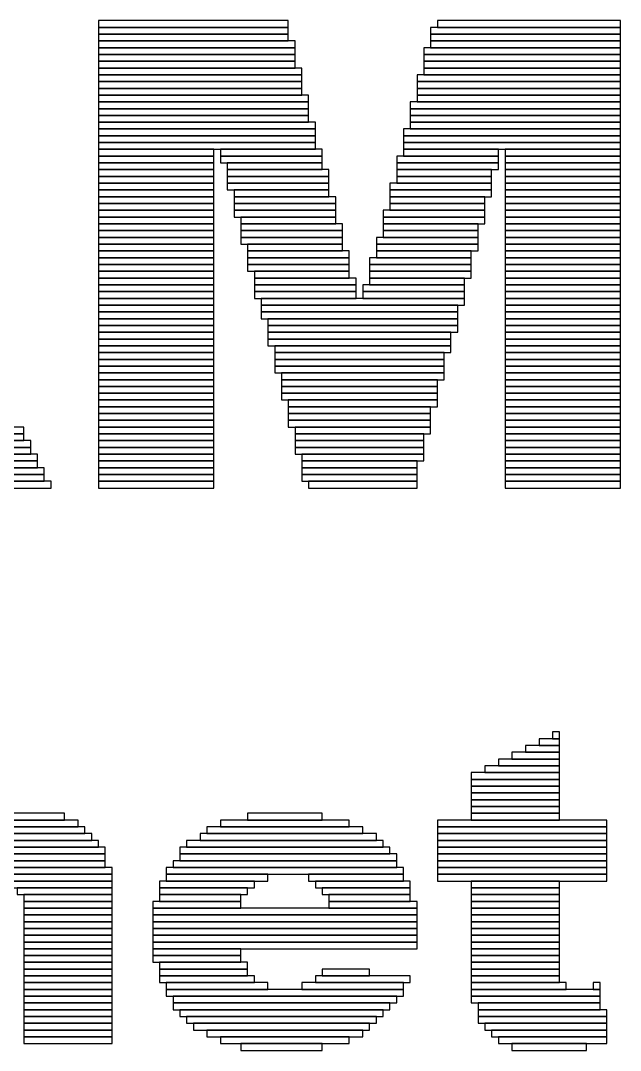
# Model space of a CAD drawing. Extents: x 0 to 180, y -3 to 135.
# Drawn here: x 60.91 to 64.45, y 61.06 to 67.14 of the extents above; entities that cross this region are included whole.
import ezdxf

# ---------------------------------------------------------------- set-up
doc = ezdxf.new("R2010")
doc.units = 0
doc.layers.add('PG_SILKSCREEN_TOP', color=11, linetype='CONTINUOUS')

msp = doc.modelspace()

# ---------------------------------------------------------------- linework, layer by layer
at = {"layer": 'PG_SILKSCREEN_TOP'}
for points in [[(61.368, 67.0994), (62.488, 67.0994), (62.488, 67.1394), (61.368, 67.1394)], [(63.368, 67.0994), (64.448, 67.0994), (64.448, 67.1394), (63.368, 67.1394)], [(61.368, 67.0594), (62.488, 67.0594), (62.488, 67.0994), (61.368, 67.0994)], [(63.328, 67.0594), (64.448, 67.0594), (64.448, 67.0994), (63.328, 67.0994)], [(61.368, 67.0194), (62.488, 67.0194), (62.488, 67.0594), (61.368, 67.0594)], [(61.368, 66.9794), (62.528, 66.9794), (62.528, 67.0194), (61.368, 67.0194)], [(63.328, 67.0194), (64.448, 67.0194), (64.448, 67.0594), (63.328, 67.0594)], [(63.328, 66.9794), (64.448, 66.9794), (64.448, 67.0194), (63.328, 67.0194)], [(61.368, 66.9394), (62.528, 66.9394), (62.528, 66.9794), (61.368, 66.9794)], [(63.288, 66.9394), (64.448, 66.9394), (64.448, 66.9794), (63.288, 66.9794)], [(61.368, 66.8994), (62.528, 66.8994), (62.528, 66.9394), (61.368, 66.9394)], [(61.368, 66.8594), (62.528, 66.8594), (62.528, 66.8994), (61.368, 66.8994)], [(63.288, 66.8994), (64.448, 66.8994), (64.448, 66.9394), (63.288, 66.9394)], [(63.288, 66.8594), (64.448, 66.8594), (64.448, 66.8994), (63.288, 66.8994)], [(61.368, 66.8194), (62.568, 66.8194), (62.568, 66.8594), (61.368, 66.8594)], [(61.368, 66.7794), (62.568, 66.7794), (62.568, 66.8194), (61.368, 66.8194)], [(63.248, 66.7794), (64.448, 66.7794), (64.448, 66.8194), (63.248, 66.8194)], [(63.288, 66.8194), (64.448, 66.8194), (64.448, 66.8594), (63.288, 66.8594)], [(61.368, 66.7394), (62.568, 66.7394), (62.568, 66.7794), (61.368, 66.7794)], [(63.248, 66.7394), (64.448, 66.7394), (64.448, 66.7794), (63.248, 66.7794)], [(61.368, 66.6994), (62.568, 66.6994), (62.568, 66.7394), (61.368, 66.7394)], [(61.368, 66.6594), (62.608, 66.6594), (62.608, 66.6994), (61.368, 66.6994)], [(63.248, 66.6994), (64.448, 66.6994), (64.448, 66.7394), (63.248, 66.7394)], [(63.248, 66.6594), (64.448, 66.6594), (64.448, 66.6994), (63.248, 66.6994)], [(61.368, 66.6194), (62.608, 66.6194), (62.608, 66.6594), (61.368, 66.6594)], [(63.208, 66.6194), (64.448, 66.6194), (64.448, 66.6594), (63.208, 66.6594)], [(61.368, 66.5794), (62.608, 66.5794), (62.608, 66.6194), (61.368, 66.6194)], [(61.368, 66.5394), (62.608, 66.5394), (62.608, 66.5794), (61.368, 66.5794)], [(63.208, 66.5794), (64.448, 66.5794), (64.448, 66.6194), (63.208, 66.6194)], [(63.208, 66.5394), (64.448, 66.5394), (64.448, 66.5794), (63.208, 66.5794)], [(61.368, 66.4994), (62.648, 66.4994), (62.648, 66.5394), (61.368, 66.5394)], [(63.208, 66.4994), (64.448, 66.4994), (64.448, 66.5394), (63.208, 66.5394)], [(61.368, 66.4594), (62.648, 66.4594), (62.648, 66.4994), (61.368, 66.4994)], [(61.368, 66.4194), (62.648, 66.4194), (62.648, 66.4594), (61.368, 66.4594)], [(63.168, 66.4594), (64.448, 66.4594), (64.448, 66.4994), (63.168, 66.4994)], [(63.168, 66.4194), (64.448, 66.4194), (64.448, 66.4594), (63.168, 66.4594)], [(61.368, 66.3794), (62.648, 66.3794), (62.648, 66.4194), (61.368, 66.4194)], [(63.168, 66.3794), (64.448, 66.3794), (64.448, 66.4194), (63.168, 66.4194)], [(61.368, 66.3394), (62.048, 66.3394), (62.048, 66.3794), (61.368, 66.3794)], [(61.368, 66.2994), (62.048, 66.2994), (62.048, 66.3394), (61.368, 66.3394)], [(62.088, 66.3394), (62.688, 66.3394), (62.688, 66.3794), (62.088, 66.3794)], [(62.088, 66.2994), (62.688, 66.2994), (62.688, 66.3394), (62.088, 66.3394)], [(63.128, 66.2994), (63.728, 66.2994), (63.728, 66.3394), (63.128, 66.3394)], [(63.168, 66.3394), (63.728, 66.3394), (63.728, 66.3794), (63.168, 66.3794)], [(63.768, 66.3394), (64.448, 66.3394), (64.448, 66.3794), (63.768, 66.3794)], [(63.768, 66.2994), (64.448, 66.2994), (64.448, 66.3394), (63.768, 66.3394)], [(61.368, 66.2594), (62.048, 66.2594), (62.048, 66.2994), (61.368, 66.2994)], [(62.128, 66.2594), (62.688, 66.2594), (62.688, 66.2994), (62.128, 66.2994)], [(63.128, 66.2594), (63.728, 66.2594), (63.728, 66.2994), (63.128, 66.2994)], [(63.768, 66.2594), (64.448, 66.2594), (64.448, 66.2994), (63.768, 66.2994)], [(61.368, 66.2194), (62.048, 66.2194), (62.048, 66.2594), (61.368, 66.2594)], [(61.368, 66.1794), (62.048, 66.1794), (62.048, 66.2194), (61.368, 66.2194)], [(62.128, 66.2194), (62.728, 66.2194), (62.728, 66.2594), (62.128, 66.2594)], [(62.128, 66.1794), (62.728, 66.1794), (62.728, 66.2194), (62.128, 66.2194)], [(63.128, 66.2194), (63.688, 66.2194), (63.688, 66.2594), (63.128, 66.2594)], [(63.128, 66.1794), (63.688, 66.1794), (63.688, 66.2194), (63.128, 66.2194)], [(63.768, 66.2194), (64.448, 66.2194), (64.448, 66.2594), (63.768, 66.2594)], [(63.768, 66.1794), (64.448, 66.1794), (64.448, 66.2194), (63.768, 66.2194)], [(61.368, 66.1394), (62.048, 66.1394), (62.048, 66.1794), (61.368, 66.1794)], [(62.128, 66.1394), (62.728, 66.1394), (62.728, 66.1794), (62.128, 66.1794)], [(63.088, 66.1394), (63.688, 66.1394), (63.688, 66.1794), (63.088, 66.1794)], [(63.768, 66.1394), (64.448, 66.1394), (64.448, 66.1794), (63.768, 66.1794)], [(61.368, 66.0994), (62.048, 66.0994), (62.048, 66.1394), (61.368, 66.1394)], [(61.368, 66.0594), (62.048, 66.0594), (62.048, 66.0994), (61.368, 66.0994)], [(62.168, 66.0994), (62.728, 66.0994), (62.728, 66.1394), (62.168, 66.1394)], [(62.168, 66.0594), (62.768, 66.0594), (62.768, 66.0994), (62.168, 66.0994)], [(63.088, 66.0994), (63.688, 66.0994), (63.688, 66.1394), (63.088, 66.1394)], [(63.088, 66.0594), (63.648, 66.0594), (63.648, 66.0994), (63.088, 66.0994)], [(63.768, 66.0994), (64.448, 66.0994), (64.448, 66.1394), (63.768, 66.1394)], [(63.768, 66.0594), (64.448, 66.0594), (64.448, 66.0994), (63.768, 66.0994)], [(61.368, 66.0194), (62.048, 66.0194), (62.048, 66.0594), (61.368, 66.0594)], [(62.168, 66.0194), (62.768, 66.0194), (62.768, 66.0594), (62.168, 66.0594)], [(63.088, 66.0194), (63.648, 66.0194), (63.648, 66.0594), (63.088, 66.0594)], [(63.768, 66.0194), (64.448, 66.0194), (64.448, 66.0594), (63.768, 66.0594)], [(61.368, 65.9794), (62.048, 65.9794), (62.048, 66.0194), (61.368, 66.0194)], [(61.368, 65.9394), (62.048, 65.9394), (62.048, 65.9794), (61.368, 65.9794)], [(62.168, 65.9794), (62.768, 65.9794), (62.768, 66.0194), (62.168, 66.0194)], [(62.208, 65.9394), (62.768, 65.9394), (62.768, 65.9794), (62.208, 65.9794)], [(63.048, 65.9794), (63.648, 65.9794), (63.648, 66.0194), (63.048, 66.0194)], [(63.048, 65.9394), (63.648, 65.9394), (63.648, 65.9794), (63.048, 65.9794)], [(63.768, 65.9794), (64.448, 65.9794), (64.448, 66.0194), (63.768, 66.0194)], [(63.768, 65.9394), (64.448, 65.9394), (64.448, 65.9794), (63.768, 65.9794)], [(61.368, 65.8994), (62.048, 65.8994), (62.048, 65.9394), (61.368, 65.9394)], [(62.208, 65.8994), (62.808, 65.8994), (62.808, 65.9394), (62.208, 65.9394)], [(63.048, 65.8994), (63.608, 65.8994), (63.608, 65.9394), (63.048, 65.9394)], [(63.768, 65.8994), (64.448, 65.8994), (64.448, 65.9394), (63.768, 65.9394)], [(61.368, 65.8594), (62.048, 65.8594), (62.048, 65.8994), (61.368, 65.8994)], [(61.368, 65.8194), (62.048, 65.8194), (62.048, 65.8594), (61.368, 65.8594)], [(62.208, 65.8594), (62.808, 65.8594), (62.808, 65.8994), (62.208, 65.8994)], [(62.208, 65.8194), (62.808, 65.8194), (62.808, 65.8594), (62.208, 65.8594)], [(63.008, 65.8194), (63.608, 65.8194), (63.608, 65.8594), (63.008, 65.8594)], [(63.048, 65.8594), (63.608, 65.8594), (63.608, 65.8994), (63.048, 65.8994)], [(63.768, 65.8594), (64.448, 65.8594), (64.448, 65.8994), (63.768, 65.8994)], [(63.768, 65.8194), (64.448, 65.8194), (64.448, 65.8594), (63.768, 65.8594)], [(61.368, 65.7794), (62.048, 65.7794), (62.048, 65.8194), (61.368, 65.8194)], [(62.248, 65.7794), (62.808, 65.7794), (62.808, 65.8194), (62.248, 65.8194)], [(63.008, 65.7794), (63.608, 65.7794), (63.608, 65.8194), (63.008, 65.8194)], [(63.768, 65.7794), (64.448, 65.7794), (64.448, 65.8194), (63.768, 65.8194)], [(61.368, 65.7394), (62.048, 65.7394), (62.048, 65.7794), (61.368, 65.7794)], [(61.368, 65.6994), (62.048, 65.6994), (62.048, 65.7394), (61.368, 65.7394)], [(62.248, 65.7394), (62.848, 65.7394), (62.848, 65.7794), (62.248, 65.7794)], [(62.248, 65.6994), (62.848, 65.6994), (62.848, 65.7394), (62.248, 65.7394)], [(62.968, 65.6994), (63.568, 65.6994), (63.568, 65.7394), (62.968, 65.7394)], [(63.008, 65.7394), (63.568, 65.7394), (63.568, 65.7794), (63.008, 65.7794)], [(63.768, 65.7394), (64.448, 65.7394), (64.448, 65.7794), (63.768, 65.7794)], [(63.768, 65.6994), (64.448, 65.6994), (64.448, 65.7394), (63.768, 65.7394)], [(61.368, 65.6594), (62.048, 65.6594), (62.048, 65.6994), (61.368, 65.6994)], [(62.248, 65.6594), (62.848, 65.6594), (62.848, 65.6994), (62.248, 65.6994)], [(62.968, 65.6594), (63.568, 65.6594), (63.568, 65.6994), (62.968, 65.6994)], [(63.768, 65.6594), (64.448, 65.6594), (64.448, 65.6994), (63.768, 65.6994)], [(61.368, 65.6194), (62.048, 65.6194), (62.048, 65.6594), (61.368, 65.6594)], [(61.368, 65.5794), (62.048, 65.5794), (62.048, 65.6194), (61.368, 65.6194)], [(62.288, 65.6194), (62.848, 65.6194), (62.848, 65.6594), (62.288, 65.6594)], [(62.288, 65.5794), (62.888, 65.5794), (62.888, 65.6194), (62.288, 65.6194)], [(62.968, 65.6194), (63.568, 65.6194), (63.568, 65.6594), (62.968, 65.6594)], [(62.968, 65.5794), (63.528, 65.5794), (63.528, 65.6194), (62.968, 65.6194)], [(63.768, 65.6194), (64.448, 65.6194), (64.448, 65.6594), (63.768, 65.6594)], [(63.768, 65.5794), (64.448, 65.5794), (64.448, 65.6194), (63.768, 65.6194)], [(61.368, 65.5394), (62.048, 65.5394), (62.048, 65.5794), (61.368, 65.5794)], [(62.288, 65.5394), (62.888, 65.5394), (62.888, 65.5794), (62.288, 65.5794)], [(62.928, 65.5394), (63.528, 65.5394), (63.528, 65.5794), (62.928, 65.5794)], [(63.768, 65.5394), (64.448, 65.5394), (64.448, 65.5794), (63.768, 65.5794)], [(61.368, 65.4994), (62.048, 65.4994), (62.048, 65.5394), (61.368, 65.5394)], [(61.368, 65.4594), (62.048, 65.4594), (62.048, 65.4994), (61.368, 65.4994)], [(62.288, 65.4994), (62.888, 65.4994), (62.888, 65.5394), (62.288, 65.5394)], [(62.328, 65.4594), (63.528, 65.4594), (63.528, 65.4994), (62.328, 65.4994)], [(62.928, 65.4994), (63.528, 65.4994), (63.528, 65.5394), (62.928, 65.5394)], [(63.768, 65.4994), (64.448, 65.4994), (64.448, 65.5394), (63.768, 65.5394)], [(63.768, 65.4594), (64.448, 65.4594), (64.448, 65.4994), (63.768, 65.4994)], [(61.368, 65.4194), (62.048, 65.4194), (62.048, 65.4594), (61.368, 65.4594)], [(62.328, 65.4194), (63.488, 65.4194), (63.488, 65.4594), (62.328, 65.4594)], [(63.768, 65.4194), (64.448, 65.4194), (64.448, 65.4594), (63.768, 65.4594)], [(61.368, 65.3794), (62.048, 65.3794), (62.048, 65.4194), (61.368, 65.4194)], [(61.368, 65.3394), (62.048, 65.3394), (62.048, 65.3794), (61.368, 65.3794)], [(62.328, 65.3794), (63.488, 65.3794), (63.488, 65.4194), (62.328, 65.4194)], [(62.368, 65.3394), (63.488, 65.3394), (63.488, 65.3794), (62.368, 65.3794)], [(63.768, 65.3794), (64.448, 65.3794), (64.448, 65.4194), (63.768, 65.4194)], [(63.768, 65.3394), (64.448, 65.3394), (64.448, 65.3794), (63.768, 65.3794)], [(61.368, 65.2994), (62.048, 65.2994), (62.048, 65.3394), (61.368, 65.3394)], [(61.368, 65.2594), (62.048, 65.2594), (62.048, 65.2994), (61.368, 65.2994)], [(62.368, 65.2994), (63.488, 65.2994), (63.488, 65.3394), (62.368, 65.3394)], [(62.368, 65.2594), (63.448, 65.2594), (63.448, 65.2994), (62.368, 65.2994)], [(63.768, 65.2994), (64.448, 65.2994), (64.448, 65.3394), (63.768, 65.3394)], [(63.768, 65.2594), (64.448, 65.2594), (64.448, 65.2994), (63.768, 65.2994)], [(61.368, 65.2194), (62.048, 65.2194), (62.048, 65.2594), (61.368, 65.2594)], [(62.368, 65.2194), (63.448, 65.2194), (63.448, 65.2594), (62.368, 65.2594)], [(63.768, 65.2194), (64.448, 65.2194), (64.448, 65.2594), (63.768, 65.2594)], [(61.368, 65.1794), (62.048, 65.1794), (62.048, 65.2194), (61.368, 65.2194)], [(61.368, 65.1394), (62.048, 65.1394), (62.048, 65.1794), (61.368, 65.1794)], [(62.408, 65.1794), (63.448, 65.1794), (63.448, 65.2194), (62.408, 65.2194)], [(62.408, 65.1394), (63.408, 65.1394), (63.408, 65.1794), (62.408, 65.1794)], [(63.768, 65.1794), (64.448, 65.1794), (64.448, 65.2194), (63.768, 65.2194)], [(63.768, 65.1394), (64.448, 65.1394), (64.448, 65.1794), (63.768, 65.1794)], [(61.368, 65.0994), (62.048, 65.0994), (62.048, 65.1394), (61.368, 65.1394)], [(62.408, 65.0994), (63.408, 65.0994), (63.408, 65.1394), (62.408, 65.1394)], [(63.768, 65.0994), (64.448, 65.0994), (64.448, 65.1394), (63.768, 65.1394)], [(61.368, 65.0594), (62.048, 65.0594), (62.048, 65.0994), (61.368, 65.0994)], [(61.368, 65.0194), (62.048, 65.0194), (62.048, 65.0594), (61.368, 65.0594)], [(62.408, 65.0594), (63.408, 65.0594), (63.408, 65.0994), (62.408, 65.0994)], [(62.448, 65.0194), (63.408, 65.0194), (63.408, 65.0594), (62.448, 65.0594)], [(63.768, 65.0594), (64.448, 65.0594), (64.448, 65.0994), (63.768, 65.0994)], [(63.768, 65.0194), (64.448, 65.0194), (64.448, 65.0594), (63.768, 65.0594)], [(61.368, 64.9794), (62.048, 64.9794), (62.048, 65.0194), (61.368, 65.0194)], [(62.448, 64.9794), (63.368, 64.9794), (63.368, 65.0194), (62.448, 65.0194)], [(63.768, 64.9794), (64.448, 64.9794), (64.448, 65.0194), (63.768, 65.0194)], [(61.368, 64.9394), (62.048, 64.9394), (62.048, 64.9794), (61.368, 64.9794)], [(61.368, 64.8994), (62.048, 64.8994), (62.048, 64.9394), (61.368, 64.9394)], [(62.448, 64.9394), (63.368, 64.9394), (63.368, 64.9794), (62.448, 64.9794)], [(62.448, 64.8994), (63.368, 64.8994), (63.368, 64.9394), (62.448, 64.9394)], [(63.768, 64.9394), (64.448, 64.9394), (64.448, 64.9794), (63.768, 64.9794)], [(63.768, 64.8994), (64.448, 64.8994), (64.448, 64.9394), (63.768, 64.9394)], [(61.368, 64.8594), (62.048, 64.8594), (62.048, 64.8994), (61.368, 64.8994)], [(62.488, 64.8594), (63.368, 64.8594), (63.368, 64.8994), (62.488, 64.8994)], [(63.768, 64.8594), (64.448, 64.8594), (64.448, 64.8994), (63.768, 64.8994)], [(61.368, 64.8194), (62.048, 64.8194), (62.048, 64.8594), (61.368, 64.8594)], [(61.368, 64.7794), (62.048, 64.7794), (62.048, 64.8194), (61.368, 64.8194)], [(62.488, 64.8194), (63.328, 64.8194), (63.328, 64.8594), (62.488, 64.8594)], [(62.488, 64.7794), (63.328, 64.7794), (63.328, 64.8194), (62.488, 64.8194)], [(63.768, 64.8194), (64.448, 64.8194), (64.448, 64.8594), (63.768, 64.8594)], [(63.768, 64.7794), (64.448, 64.7794), (64.448, 64.8194), (63.768, 64.8194)], [(61.368, 64.7394), (62.048, 64.7394), (62.048, 64.7794), (61.368, 64.7794)], [(62.488, 64.7394), (63.328, 64.7394), (63.328, 64.7794), (62.488, 64.7794)], [(63.768, 64.7394), (64.448, 64.7394), (64.448, 64.7794), (63.768, 64.7794)], [(59.968, 64.6994), (60.928, 64.6994), (60.928, 64.7394), (59.968, 64.7394)], [(59.968, 64.6594), (60.928, 64.6594), (60.928, 64.6994), (59.968, 64.6994)], [(61.368, 64.6994), (62.048, 64.6994), (62.048, 64.7394), (61.368, 64.7394)], [(61.368, 64.6594), (62.048, 64.6594), (62.048, 64.6994), (61.368, 64.6994)], [(62.528, 64.6994), (63.328, 64.6994), (63.328, 64.7394), (62.528, 64.7394)], [(62.528, 64.6594), (63.288, 64.6594), (63.288, 64.6994), (62.528, 64.6994)], [(63.768, 64.6994), (64.448, 64.6994), (64.448, 64.7394), (63.768, 64.7394)], [(63.768, 64.6594), (64.448, 64.6594), (64.448, 64.6994), (63.768, 64.6994)], [(60.008, 64.6194), (60.968, 64.6194), (60.968, 64.6594), (60.008, 64.6594)], [(61.368, 64.6194), (62.048, 64.6194), (62.048, 64.6594), (61.368, 64.6594)], [(62.528, 64.6194), (63.288, 64.6194), (63.288, 64.6594), (62.528, 64.6594)], [(63.768, 64.6194), (64.448, 64.6194), (64.448, 64.6594), (63.768, 64.6594)], [(60.008, 64.5794), (60.968, 64.5794), (60.968, 64.6194), (60.008, 64.6194)], [(60.048, 64.5394), (61.008, 64.5394), (61.008, 64.5794), (60.048, 64.5794)], [(61.368, 64.5794), (62.048, 64.5794), (62.048, 64.6194), (61.368, 64.6194)], [(61.368, 64.5394), (62.048, 64.5394), (62.048, 64.5794), (61.368, 64.5794)], [(62.528, 64.5794), (63.288, 64.5794), (63.288, 64.6194), (62.528, 64.6194)], [(62.568, 64.5394), (63.288, 64.5394), (63.288, 64.5794), (62.568, 64.5794)], [(63.768, 64.5794), (64.448, 64.5794), (64.448, 64.6194), (63.768, 64.6194)], [(63.768, 64.5394), (64.448, 64.5394), (64.448, 64.5794), (63.768, 64.5794)], [(60.048, 64.4994), (61.008, 64.4994), (61.008, 64.5394), (60.048, 64.5394)], [(61.368, 64.4994), (62.048, 64.4994), (62.048, 64.5394), (61.368, 64.5394)], [(62.568, 64.4994), (63.248, 64.4994), (63.248, 64.5394), (62.568, 64.5394)], [(63.768, 64.4994), (64.448, 64.4994), (64.448, 64.5394), (63.768, 64.5394)], [(60.088, 64.4594), (61.048, 64.4594), (61.048, 64.4994), (60.088, 64.4994)], [(60.088, 64.4194), (61.048, 64.4194), (61.048, 64.4594), (60.088, 64.4594)], [(61.368, 64.4594), (62.048, 64.4594), (62.048, 64.4994), (61.368, 64.4994)], [(61.368, 64.4194), (62.048, 64.4194), (62.048, 64.4594), (61.368, 64.4594)], [(62.568, 64.4594), (63.248, 64.4594), (63.248, 64.4994), (62.568, 64.4994)], [(62.568, 64.4194), (63.248, 64.4194), (63.248, 64.4594), (62.568, 64.4594)], [(63.768, 64.4594), (64.448, 64.4594), (64.448, 64.4994), (63.768, 64.4994)], [(63.768, 64.4194), (64.448, 64.4194), (64.448, 64.4594), (63.768, 64.4594)], [(60.128, 64.3794), (61.088, 64.3794), (61.088, 64.4194), (60.128, 64.4194)], [(61.368, 64.3794), (62.048, 64.3794), (62.048, 64.4194), (61.368, 64.4194)], [(62.608, 64.3794), (63.248, 64.3794), (63.248, 64.4194), (62.608, 64.4194)], [(63.768, 64.3794), (64.448, 64.3794), (64.448, 64.4194), (63.768, 64.4194)], [(64.048, 62.8994), (64.088, 62.8994), (64.088, 62.9394), (64.048, 62.9394)], [(63.968, 62.8594), (64.088, 62.8594), (64.088, 62.8994), (63.968, 62.8994)], [(63.808, 62.7794), (64.088, 62.7794), (64.088, 62.8194), (63.808, 62.8194)], [(63.888, 62.8194), (64.088, 62.8194), (64.088, 62.8594), (63.888, 62.8594)], [(63.728, 62.7394), (64.088, 62.7394), (64.088, 62.7794), (63.728, 62.7794)], [(63.568, 62.6594), (64.088, 62.6594), (64.088, 62.6994), (63.568, 62.6994)], [(63.648, 62.6994), (64.088, 62.6994), (64.088, 62.7394), (63.648, 62.7394)], [(63.568, 62.6194), (64.088, 62.6194), (64.088, 62.6594), (63.568, 62.6594)], [(63.568, 62.5794), (64.088, 62.5794), (64.088, 62.6194), (63.568, 62.6194)], [(63.568, 62.5394), (64.088, 62.5394), (64.088, 62.5794), (63.568, 62.5794)], [(63.568, 62.4994), (64.088, 62.4994), (64.088, 62.5394), (63.568, 62.5394)], [(60.848, 62.4194), (61.168, 62.4194), (61.168, 62.4594), (60.848, 62.4594)], [(62.248, 62.4194), (62.688, 62.4194), (62.688, 62.4594), (62.248, 62.4594)], [(63.568, 62.4594), (64.088, 62.4594), (64.088, 62.4994), (63.568, 62.4994)], [(63.568, 62.4194), (64.088, 62.4194), (64.088, 62.4594), (63.568, 62.4594)], [(60.728, 62.3794), (61.248, 62.3794), (61.248, 62.4194), (60.728, 62.4194)], [(62.088, 62.3794), (62.848, 62.3794), (62.848, 62.4194), (62.088, 62.4194)], [(63.368, 62.3794), (64.368, 62.3794), (64.368, 62.4194), (63.368, 62.4194)], [(60.648, 62.2994), (61.328, 62.2994), (61.328, 62.3394), (60.648, 62.3394)], [(60.688, 62.3394), (61.288, 62.3394), (61.288, 62.3794), (60.688, 62.3794)], [(61.968, 62.2994), (63.008, 62.2994), (63.008, 62.3394), (61.968, 62.3394)], [(62.008, 62.3394), (62.928, 62.3394), (62.928, 62.3794), (62.008, 62.3794)], [(63.368, 62.3394), (64.368, 62.3394), (64.368, 62.3794), (63.368, 62.3794)], [(63.368, 62.2994), (64.368, 62.2994), (64.368, 62.3394), (63.368, 62.3394)], [(60.568, 62.2194), (61.408, 62.2194), (61.408, 62.2594), (60.568, 62.2594)], [(60.608, 62.2594), (61.368, 62.2594), (61.368, 62.2994), (60.608, 62.2994)], [(61.848, 62.2194), (63.088, 62.2194), (63.088, 62.2594), (61.848, 62.2594)], [(61.888, 62.2594), (63.048, 62.2594), (63.048, 62.2994), (61.888, 62.2994)], [(63.368, 62.2594), (64.368, 62.2594), (64.368, 62.2994), (63.368, 62.2994)], [(63.368, 62.2194), (64.368, 62.2194), (64.368, 62.2594), (63.368, 62.2594)], [(60.048, 62.1794), (61.408, 62.1794), (61.408, 62.2194), (60.048, 62.2194)], [(61.848, 62.1794), (63.128, 62.1794), (63.128, 62.2194), (61.848, 62.2194)], [(63.368, 62.1794), (64.368, 62.1794), (64.368, 62.2194), (63.368, 62.2194)], [(60.048, 62.1394), (61.408, 62.1394), (61.408, 62.1794), (60.048, 62.1794)], [(60.048, 62.0994), (61.448, 62.0994), (61.448, 62.1394), (60.048, 62.1394)], [(61.768, 62.0994), (63.168, 62.0994), (63.168, 62.1394), (61.768, 62.1394)], [(61.808, 62.1394), (63.128, 62.1394), (63.128, 62.1794), (61.808, 62.1794)], [(63.368, 62.1394), (64.368, 62.1394), (64.368, 62.1794), (63.368, 62.1794)], [(63.368, 62.0994), (64.368, 62.0994), (64.368, 62.1394), (63.368, 62.1394)], [(60.048, 62.0594), (61.448, 62.0594), (61.448, 62.0994), (60.048, 62.0994)], [(61.768, 62.0594), (62.368, 62.0594), (62.368, 62.0994), (61.768, 62.0994)], [(62.608, 62.0594), (63.168, 62.0594), (63.168, 62.0994), (62.608, 62.0994)], [(63.368, 62.0594), (64.368, 62.0594), (64.368, 62.0994), (63.368, 62.0994)], [(60.848, 62.0194), (61.448, 62.0194), (61.448, 62.0594), (60.848, 62.0594)], [(60.888, 61.9794), (61.448, 61.9794), (61.448, 62.0194), (60.888, 62.0194)], [(61.728, 62.0194), (62.288, 62.0194), (62.288, 62.0594), (61.728, 62.0594)], [(61.728, 61.9794), (62.248, 61.9794), (62.248, 62.0194), (61.728, 62.0194)], [(62.648, 62.0194), (63.208, 62.0194), (63.208, 62.0594), (62.648, 62.0594)], [(62.688, 61.9794), (63.208, 61.9794), (63.208, 62.0194), (62.688, 62.0194)], [(63.568, 62.0194), (64.088, 62.0194), (64.088, 62.0594), (63.568, 62.0594)], [(63.568, 61.9794), (64.088, 61.9794), (64.088, 62.0194), (63.568, 62.0194)], [(60.928, 61.9394), (61.448, 61.9394), (61.448, 61.9794), (60.928, 61.9794)], [(61.728, 61.9394), (62.208, 61.9394), (62.208, 61.9794), (61.728, 61.9794)], [(62.728, 61.9394), (63.208, 61.9394), (63.208, 61.9794), (62.728, 61.9794)], [(63.568, 61.9394), (64.088, 61.9394), (64.088, 61.9794), (63.568, 61.9794)], [(60.928, 61.8994), (61.448, 61.8994), (61.448, 61.9394), (60.928, 61.9394)], [(60.928, 61.8594), (61.448, 61.8594), (61.448, 61.8994), (60.928, 61.8994)], [(61.688, 61.8994), (62.208, 61.8994), (62.208, 61.9394), (61.688, 61.9394)], [(61.688, 61.8594), (63.248, 61.8594), (63.248, 61.8994), (61.688, 61.8994)], [(62.728, 61.8994), (63.248, 61.8994), (63.248, 61.9394), (62.728, 61.9394)], [(63.568, 61.8994), (64.088, 61.8994), (64.088, 61.9394), (63.568, 61.9394)], [(63.568, 61.8594), (64.088, 61.8594), (64.088, 61.8994), (63.568, 61.8994)], [(60.928, 61.8194), (61.448, 61.8194), (61.448, 61.8594), (60.928, 61.8594)], [(61.688, 61.8194), (63.248, 61.8194), (63.248, 61.8594), (61.688, 61.8594)], [(63.568, 61.8194), (64.088, 61.8194), (64.088, 61.8594), (63.568, 61.8594)], [(60.928, 61.7794), (61.448, 61.7794), (61.448, 61.8194), (60.928, 61.8194)], [(60.928, 61.7394), (61.448, 61.7394), (61.448, 61.7794), (60.928, 61.7794)], [(61.688, 61.7794), (63.248, 61.7794), (63.248, 61.8194), (61.688, 61.8194)], [(61.688, 61.7394), (63.248, 61.7394), (63.248, 61.7794), (61.688, 61.7794)], [(63.568, 61.7794), (64.088, 61.7794), (64.088, 61.8194), (63.568, 61.8194)], [(63.568, 61.7394), (64.088, 61.7394), (64.088, 61.7794), (63.568, 61.7794)], [(60.928, 61.6994), (61.448, 61.6994), (61.448, 61.7394), (60.928, 61.7394)], [(61.688, 61.6994), (63.248, 61.6994), (63.248, 61.7394), (61.688, 61.7394)], [(63.568, 61.6994), (64.088, 61.6994), (64.088, 61.7394), (63.568, 61.7394)], [(60.928, 61.6594), (61.448, 61.6594), (61.448, 61.6994), (60.928, 61.6994)], [(60.928, 61.6194), (61.448, 61.6194), (61.448, 61.6594), (60.928, 61.6594)], [(61.688, 61.6594), (63.248, 61.6594), (63.248, 61.6994), (61.688, 61.6994)], [(61.688, 61.6194), (62.208, 61.6194), (62.208, 61.6594), (61.688, 61.6594)], [(63.568, 61.6594), (64.088, 61.6594), (64.088, 61.6994), (63.568, 61.6994)], [(63.568, 61.6194), (64.088, 61.6194), (64.088, 61.6594), (63.568, 61.6594)], [(60.928, 61.5794), (61.448, 61.5794), (61.448, 61.6194), (60.928, 61.6194)], [(61.688, 61.5794), (62.208, 61.5794), (62.208, 61.6194), (61.688, 61.6194)], [(63.568, 61.5794), (64.088, 61.5794), (64.088, 61.6194), (63.568, 61.6194)], [(60.928, 61.5394), (61.448, 61.5394), (61.448, 61.5794), (60.928, 61.5794)], [(60.928, 61.4994), (61.448, 61.4994), (61.448, 61.5394), (60.928, 61.5394)], [(61.728, 61.5394), (62.248, 61.5394), (62.248, 61.5794), (61.728, 61.5794)], [(61.728, 61.4994), (62.248, 61.4994), (62.248, 61.5394), (61.728, 61.5394)], [(62.688, 61.4994), (62.968, 61.4994), (62.968, 61.5394), (62.688, 61.5394)], [(63.568, 61.5394), (64.088, 61.5394), (64.088, 61.5794), (63.568, 61.5794)], [(63.568, 61.4994), (64.088, 61.4994), (64.088, 61.5394), (63.568, 61.5394)], [(60.928, 61.4594), (61.448, 61.4594), (61.448, 61.4994), (60.928, 61.4994)], [(61.728, 61.4594), (62.288, 61.4594), (62.288, 61.4994), (61.728, 61.4994)], [(62.648, 61.4594), (63.208, 61.4594), (63.208, 61.4994), (62.648, 61.4994)], [(63.568, 61.4594), (64.088, 61.4594), (64.088, 61.4994), (63.568, 61.4994)], [(60.928, 61.4194), (61.448, 61.4194), (61.448, 61.4594), (60.928, 61.4594)], [(60.928, 61.3794), (61.448, 61.3794), (61.448, 61.4194), (60.928, 61.4194)], [(61.768, 61.4194), (62.368, 61.4194), (62.368, 61.4594), (61.768, 61.4594)], [(61.768, 61.3794), (63.168, 61.3794), (63.168, 61.4194), (61.768, 61.4194)], [(62.568, 61.4194), (63.168, 61.4194), (63.168, 61.4594), (62.568, 61.4594)], [(63.568, 61.4194), (64.128, 61.4194), (64.128, 61.4594), (63.568, 61.4594)], [(63.568, 61.3794), (64.328, 61.3794), (64.328, 61.4194), (63.568, 61.4194)], [(64.288, 61.4194), (64.328, 61.4194), (64.328, 61.4594), (64.288, 61.4594)], [(60.928, 61.3394), (61.448, 61.3394), (61.448, 61.3794), (60.928, 61.3794)], [(61.808, 61.3394), (63.128, 61.3394), (63.128, 61.3794), (61.808, 61.3794)], [(63.568, 61.3394), (64.328, 61.3394), (64.328, 61.3794), (63.568, 61.3794)], [(60.928, 61.2994), (61.448, 61.2994), (61.448, 61.3394), (60.928, 61.3394)], [(60.928, 61.2594), (61.448, 61.2594), (61.448, 61.2994), (60.928, 61.2994)], [(61.808, 61.2994), (63.088, 61.2994), (63.088, 61.3394), (61.808, 61.3394)], [(61.848, 61.2594), (63.048, 61.2594), (63.048, 61.2994), (61.848, 61.2994)], [(63.608, 61.2994), (64.328, 61.2994), (64.328, 61.3394), (63.608, 61.3394)], [(63.608, 61.2594), (64.368, 61.2594), (64.368, 61.2994), (63.608, 61.2994)], [(60.928, 61.2194), (61.448, 61.2194), (61.448, 61.2594), (60.928, 61.2594)], [(61.888, 61.2194), (63.008, 61.2194), (63.008, 61.2594), (61.888, 61.2594)], [(63.608, 61.2194), (64.368, 61.2194), (64.368, 61.2594), (63.608, 61.2594)], [(60.928, 61.1794), (61.448, 61.1794), (61.448, 61.2194), (60.928, 61.2194)], [(60.928, 61.1394), (61.448, 61.1394), (61.448, 61.1794), (60.928, 61.1794)], [(61.928, 61.1794), (62.968, 61.1794), (62.968, 61.2194), (61.928, 61.2194)], [(62.008, 61.1394), (62.928, 61.1394), (62.928, 61.1794), (62.008, 61.1794)], [(63.648, 61.1794), (64.368, 61.1794), (64.368, 61.2194), (63.648, 61.2194)], [(63.688, 61.1394), (64.368, 61.1394), (64.368, 61.1794), (63.688, 61.1794)], [(60.928, 61.0994), (61.448, 61.0994), (61.448, 61.1394), (60.928, 61.1394)], [(62.088, 61.0994), (62.848, 61.0994), (62.848, 61.1394), (62.088, 61.1394)], [(63.728, 61.0994), (64.368, 61.0994), (64.368, 61.1394), (63.728, 61.1394)], [(62.208, 61.0594), (62.688, 61.0594), (62.688, 61.0994), (62.208, 61.0994)], [(63.808, 61.0594), (64.248, 61.0594), (64.248, 61.0994), (63.808, 61.0994)]]:
    msp.add_lwpolyline(points, close=True, dxfattribs=at)

doc.saveas('drawing.dxf')
